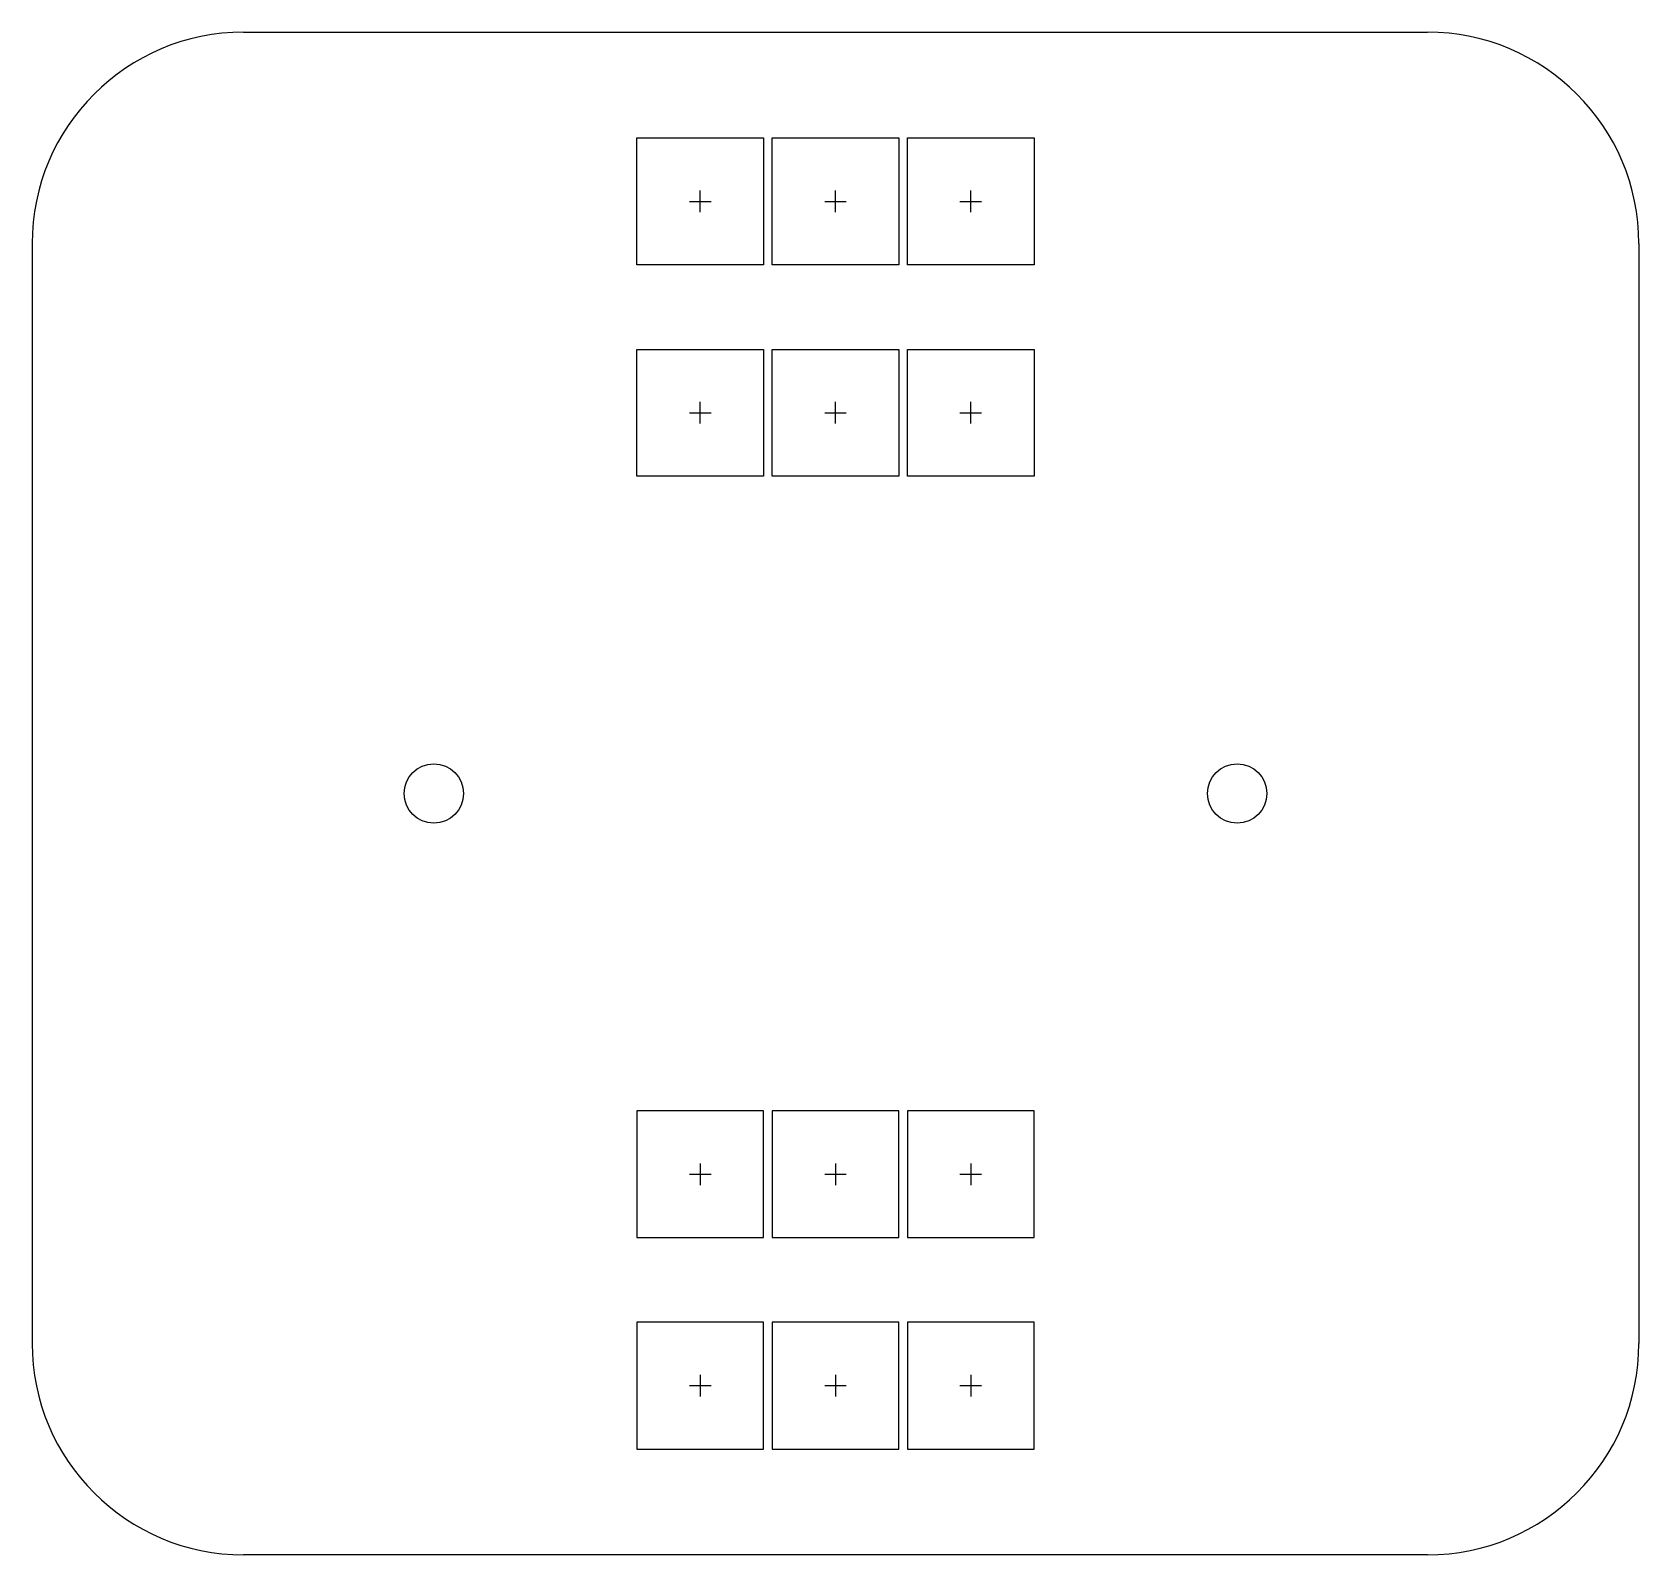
# Model space of a CAD drawing. Header units: inches. Extents: x 0 to 3.8, y 0 to 3.6.
import ezdxf

# ---------------------------------------------------------------- set-up
doc = ezdxf.new("R2010")
doc.units = ezdxf.units.IN
doc.header["$MEASUREMENT"] = 0

msp = doc.modelspace()

# ---------------------------------------------------------------- linework, layer by layer
at = {"transparency": 33554687}
for p, q in [((0.5, 3.6), (3.3, 3.6)), ((1.43, 3.35), (1.73, 3.35)), ((1.43, 3.05), (1.43, 3.35)), ((1.73, 3.35), (1.73, 3.05)), ((1.75, 3.35), (2.05, 3.35)), ((1.75, 3.05), (1.75, 3.35)), ((2.05, 3.35), (2.05, 3.05)), ((2.07, 3.35), (2.37, 3.35)), ((2.07, 3.05), (2.07, 3.35)), ((2.37, 3.35), (2.37, 3.05)), ((1.5544, 3.2), (1.6056, 3.2)), ((1.58, 3.1744), (1.58, 3.2256)), ((1.8744, 3.2), (1.9256, 3.2)), ((1.9, 3.1744), (1.9, 3.2256)), ((2.1944, 3.2), (2.2456, 3.2)), ((2.22, 3.1744), (2.22, 3.2256)), ((0, 3.1), (0, 0.5)), ((3.8, 3.1), (3.8, 0.5)), ((1.73, 3.05), (1.43, 3.05)), ((2.05, 3.05), (1.75, 3.05)), ((2.37, 3.05), (2.07, 3.05)), ((1.43, 2.85), (1.73, 2.85)), ((1.43, 2.55), (1.43, 2.85)), ((1.73, 2.85), (1.73, 2.55)), ((1.75, 2.85), (2.05, 2.85)), ((1.75, 2.55), (1.75, 2.85)), ((2.05, 2.85), (2.05, 2.55)), ((2.07, 2.85), (2.37, 2.85)), ((2.07, 2.55), (2.07, 2.85)), ((2.37, 2.85), (2.37, 2.55)), ((1.5544, 2.7), (1.6056, 2.7)), ((1.58, 2.6744), (1.58, 2.7256)), ((1.8744, 2.7), (1.9256, 2.7)), ((1.9, 2.6744), (1.9, 2.7256)), ((2.1944, 2.7), (2.2456, 2.7)), ((2.22, 2.6744), (2.22, 2.7256)), ((1.73, 2.55), (1.43, 2.55)), ((2.05, 2.55), (1.75, 2.55)), ((2.37, 2.55), (2.07, 2.55)), ((1.73, 1.05), (1.43, 1.05)), ((1.43, 1.05), (1.43, 0.75)), ((1.73, 0.75), (1.73, 1.05)), ((2.05, 1.05), (1.75, 1.05)), ((1.75, 1.05), (1.75, 0.75)), ((2.05, 0.75), (2.05, 1.05)), ((2.37, 1.05), (2.07, 1.05)), ((2.07, 1.05), (2.07, 0.75)), ((2.37, 0.75), (2.37, 1.05)), ((1.58, 0.9256), (1.58, 0.8744)), ((1.9, 0.9256), (1.9, 0.8744)), ((2.22, 0.9256), (2.22, 0.8744)), ((1.5544, 0.9), (1.6056, 0.9)), ((1.8744, 0.9), (1.9256, 0.9)), ((2.1944, 0.9), (2.2456, 0.9)), ((1.43, 0.75), (1.73, 0.75)), ((1.75, 0.75), (2.05, 0.75)), ((2.07, 0.75), (2.37, 0.75)), ((1.73, 0.55), (1.43, 0.55)), ((1.43, 0.55), (1.43, 0.25)), ((1.73, 0.25), (1.73, 0.55)), ((2.05, 0.55), (1.75, 0.55)), ((1.75, 0.55), (1.75, 0.25)), ((2.05, 0.25), (2.05, 0.55)), ((2.37, 0.55), (2.07, 0.55)), ((2.07, 0.55), (2.07, 0.25)), ((2.37, 0.25), (2.37, 0.55)), ((1.58, 0.4256), (1.58, 0.3744)), ((1.9, 0.4256), (1.9, 0.3744)), ((2.22, 0.4256), (2.22, 0.3744)), ((1.5544, 0.4), (1.6056, 0.4)), ((1.8744, 0.4), (1.9256, 0.4)), ((2.1944, 0.4), (2.2456, 0.4)), ((1.43, 0.25), (1.73, 0.25)), ((1.75, 0.25), (2.05, 0.25)), ((2.07, 0.25), (2.37, 0.25)), ((3.3, 0), (0.5, 0))]:
    msp.add_line(p, q, dxfattribs=at)
for centre in [(0.95, 1.8), (2.85, 1.8)]:
    msp.add_circle(centre, 0.07, dxfattribs=at)
for centre, start, end in [((0.5, 3.1), 90, 180), ((3.3, 3.1), 0, 90), ((0.5, 0.5), 180, 270), ((3.3, 0.5), 270, 0)]:
    msp.add_arc(centre, 0.5, start, end, dxfattribs=at)

doc.saveas('drawing.dxf')
